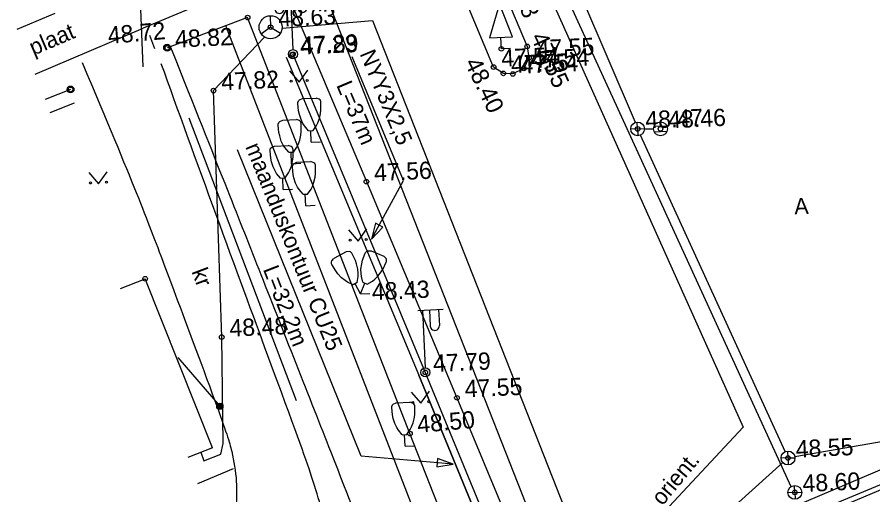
# Model space of a CAD drawing. Extents: x 641579.7 to 641642.5, y 6455926.6 to 6456004.9.
# Drawn here: x 641585.78 to 641622.95, y 6455949.76 to 6455970.49 of the extents above; entities that cross this region are included whole.
import ezdxf

# ---------------------------------------------------------------- set-up
doc = ezdxf.new("R2010")
doc.units = 0
for name, color, linetype in [('1', 7, 'Continuous'), ('10', 7, 'Continuous'), ('11', 7, 'Continuous'), ('13', 7, 'Continuous'), ('14', 7, 'Continuous'), ('15', 7, 'Continuous'), ('16', 7, 'Continuous'), ('17', 7, 'Continuous'), ('21', 7, 'Continuous'), ('23', 7, 'Continuous'), ('24', 7, 'Continuous'), ('28', 7, 'Continuous'), ('3', 7, 'Continuous'), ('30', 7, 'Continuous'), ('32', 7, 'Continuous'), ('38', 7, 'Continuous'), ('4', 7, 'Continuous'), ('41', 7, 'Continuous'), ('43', 7, 'Continuous'), ('54', 7, 'Continuous'), ('55', 7, 'Continuous'), ('57', 7, 'Continuous'), ('58', 7, 'Continuous'), ('59', 7, 'Continuous'), ('61', 7, 'Continuous'), ('7', 7, 'Continuous'), ('PUUDPQQSAD', 7, 'Continuous'), ('SOOJAKAEV', 7, 'Continuous')]:
    doc.layers.add(name, color=color, linetype=linetype)

# ---------------------------------------------------------------- blocks, each defined once
blk = doc.blocks.new('PUNKT')
at = {"layer": '54'}
blk.add_circle((0, 0), 10, dxfattribs=at)
blk = doc.blocks.new('VAPOST')
at = {"layer": '11'}
for p, q in [((-20, 270), (90, 270)), ((0, 270), (0, 20)), ((30, 270), (30, 200)), ((70, 270), (70, 200))]:
    blk.add_line(p, q, dxfattribs=at)
blk.add_circle((0, 0), 20, dxfattribs=at)
blk.add_arc((50, 199.9788), 20, 179.9393056, 0.0606972, dxfattribs=at)
blk = doc.blocks.new('VSIDKA')
at = {"layer": '7'}
for p, q in [((0, 50), (0, 0)), ((0, 0), (-41.6, -27.7)), ((0, 0), (41.6, -27.7))]:
    blk.add_line(p, q, dxfattribs=at)
blk.add_circle((0, 0), 50, dxfattribs=at)
blk = doc.blocks.new('VELUPU')
at = {"layer": 'PUUDPQQSAD'}
for p, q in [((0, 1950), (-500, 500)), ((500, 500), (0, 1950)), ((-500, 500), (500, 500)), ((0, 0), (0, 500)), ((400, 0), (0, 0))]:
    blk.add_line(p, q, dxfattribs=at)
blk = doc.blocks.new('KKITPU')
at = {"layer": '10'}
for p, q in [((-30, 190), (30, 190)), ((-10, 50), (10, 50)), ((0, 0), (0, 50)), ((0, 0), (40, 0))]:
    blk.add_line(p, q, dxfattribs=at)
for points in [[(-10, 50), (-25.8, 71.3), (-32.3, 82.5), (-40, 100), (-46.1, 122.5), (-48.5, 138.1), (-50, 170), (-49.8, 174.2), (-46.8, 181.3), (-42.8, 185), (-30, 190)], [(10, 50), (25.8, 71.3), (32.3, 82.5), (40, 100), (46.1, 122.5), (48.5, 138.1), (50, 170), (49.8, 174.2), (46.8, 181.3), (42.8, 185), (30, 190)]]:
    blk.add_lwpolyline(points, dxfattribs=at)
blk = doc.blocks.new('K2KITP')
at = {"layer": '10'}
for p, q in [((-54.5, 184.5), (-108.7, 158.7)), ((54.5, 184.5), (108.7, 158.7)), ((-12.4, 49.5), (-30.5, 40.9)), ((0, 0), (-21.5, 45.2)), ((0, 0), (21.5, 45.2)), ((12.4, 49.5), (30.5, 40.9)), ((0, 0), (40, 0))]:
    blk.add_line(p, q, dxfattribs=at)
for points in [[(-30.5, 40.9), (-53.9, 53.3), (-64.6, 60.6), (-79.1, 73.2), (-94.3, 90.9), (-103.1, 103.9), (-118.1, 132.1), (-119.7, 135.9), (-120.1, 143.6), (-118.1, 148.7), (-108.7, 158.7)], [(-12.4, 49.5), (-7.3, 75.5), (-6.2, 88.3), (-6.8, 107.5), (-10.9, 130.5), (-15.5, 145.6), (-27.8, 175), (-29.8, 178.7), (-35.5, 183.9), (-40.8, 185.5), (-54.5, 184.5)], [(12.4, 49.5), (7.3, 75.5), (6.2, 88.3), (6.8, 107.5), (10.9, 130.5), (15.5, 145.6), (27.8, 175), (29.8, 178.7), (35.5, 183.9), (40.8, 185.5), (54.5, 184.5)], [(30.5, 40.9), (53.9, 53.3), (64.6, 60.6), (79.1, 73.2), (94.3, 90.9), (103.1, 103.9), (118.1, 132.1), (119.7, 135.9), (120.1, 143.6), (118.1, 148.7), (108.7, 158.7)]]:
    blk.add_lwpolyline(points, dxfattribs=at)
blk = doc.blocks.new('KMURU_')
at = {"layer": '41'}
for p, q in [((-40.3, 50.5), (0, 0)), ((0, 0), (39.7, 50.5))]:
    blk.add_line(p, q, dxfattribs=at)
for centre, radius in [((-35.3, 5.5), 4.28), ((34.7, 5.5), 4.52)]:
    blk.add_circle(centre, radius, dxfattribs=at)
blk = doc.blocks.new('K_AIPN')
at = {"layer": '28'}
blk.add_circle((0, 0), 14.8, dxfattribs=at)
blk = doc.blocks.new('KSNOOL')
at = {"layer": '13'}
blk.add_line((20, 0), (300, 0), dxfattribs=at)
for radius in [13.6, 12.1, 10.7, 9.02, 7.49, 6.16, 4.68, 3.43, 2.09, 1.12]:
    blk.add_circle((300, 0), radius, dxfattribs=at)
blk = doc.blocks.new('1KANKA')
at = {"layer": '4'}
for q in [(-30, 0), (0, 30), (30, 0), (0, -30)]:
    blk.add_line((0, 0), q, dxfattribs=at)
blk.add_circle((0, 0), 30, dxfattribs=at)
blk = doc.blocks.new('1RESKA')
at = {"layer": '24'}
for p, q in [((-27.5, 12), (27.5, 12)), ((-27.5, -12), (27.5, -12))]:
    blk.add_line(p, q, dxfattribs=at)
blk.add_circle((0, 0), 30, dxfattribs=at)
blk = doc.blocks.new('VMURU_')
at = {"layer": '41'}
for p, q in [((-40.3, 50.5), (0, 0)), ((0, 0), (39.7, 50.5))]:
    blk.add_line(p, q, dxfattribs=at)
for centre, radius in [((-35.3, 5.5), 4.28), ((34.7, 5.5), 4.52)]:
    blk.add_circle(centre, radius, dxfattribs=at)
blk = doc.blocks.new('2VVAPO')
at = {"layer": 'SOOJAKAEV'}
for p, q in [((200, 2700), (-900, 2700)), ((-700, 2700), (-700, 2000)), ((-300, 2700), (-300, 2000)), ((-200, 2700), (900, 2700)), ((0, 2700), (0, 200)), ((0, 2700), (0, 200)), ((300, 2700), (300, 2000)), ((700, 2700), (700, 2000))]:
    blk.add_line(p, q, dxfattribs=at)
blk.add_circle((0, 0), 200, dxfattribs=at)
blk.add_circle((0, 0), 200, dxfattribs=at)
for centre in [(-500, 2000), (500, 2000)]:
    blk.add_arc(centre, 200, 179.9393, 0.0607, dxfattribs=at)

msp = doc.modelspace()

# ---------------------------------------------------------------- linework, layer by layer
at = {"layer": '1'}
for p, q in [((641590.263, 6455958.706), (641591.339, 6455959.134)), ((641591.339, 6455959.134), (641591.339, 6455959.134)), ((641594.256, 6455951.802), (641591.339, 6455959.134)), ((641594.256, 6455951.802), (641593.185, 6455951.376))]:
    msp.add_line(p, q, dxfattribs=at)
at = {"layer": '10'}
for p, q in [((641606.811, 6455969.109), (641606.811, 6455969.109)), ((641587.216, 6455966.353), (641588.273, 6455966.771)), ((641597.906, 6455953.839), (641593.251, 6455966.099))]:
    msp.add_line(p, q, dxfattribs=at)
at = {"layer": '11'}
for p, q in [((641597.759, 6455968.875), (641597.759, 6455968.875)), ((641603.508, 6455955.072), (641603.508, 6455955.072))]:
    msp.add_line(p, q, dxfattribs=at)
at = {"layer": '14'}
msp.add_line((641609.514, 6455971.649), (641619.389, 6455950.113), dxfattribs=at)
at = {"layer": '15'}
msp.add_line((641608.827, 6455971.618), (641617.309, 6455952.692), dxfattribs=at)
msp.add_lwpolyline([(641613.764, 6455935.405), (641613.698, 6455948.819), (641617.309, 6455952.692)], dxfattribs=at)
at = {"layer": '16'}
msp.add_line((641599.272, 6455971.19), (641613.075, 6455936.205), dxfattribs=at)
at = {"layer": '17'}
for points in [[(641597.286, 6455970.012), (641601.207, 6455970.336), (641614.809, 6455935.85)], [(641593.754, 6455951.603), (641593.884, 6455951.239), (641594.62, 6455951.522), (641594.72, 6455951.987), (641594.665, 6455956.604), (641594.307, 6455967.297), (641596.526, 6455969.623)]]:
    msp.add_lwpolyline(points, dxfattribs=at)
at = {"layer": '21'}
msp.add_line((641597.726, 6455968.845), (641597.726, 6455968.845), dxfattribs=at)
for points in [[(641613.069, 6455935.246), (641610.404, 6455939.428), (641608.625, 6455943.803), (641633.976, 6455954.482), (641624.812, 6455975.417), (641622.706, 6455977.64), (641621.76, 6455979.5)], [(641612.963, 6455935.203), (641610.257, 6455939.334), (641608.316, 6455943.977), (641633.728, 6455954.565), (641629, 6455965.452), (641628.68, 6455965.482), (641628.833, 6455965.821), (641624.099, 6455976.415)], [(641597.759, 6455968.875), (641603.508, 6455955.072), (641610.053, 6455939.165), (641612.856, 6455935.161)]]:
    msp.add_lwpolyline(points, dxfattribs=at)
at = {"layer": '23'}
for p, q in [((641612.631, 6455965.919), (641610.169, 6455971.678)), ((641613.028, 6455965.645), (641613.423, 6455965.641)), ((641619.143, 6455951.633), (641612.855, 6455965.364)), ((641619.554, 6455951.424), (641626.31, 6455952.583)), ((641608.87, 6455941.969), (641619.03, 6455951.166))]:
    msp.add_line(p, q, dxfattribs=at)
at = {"layer": '24'}
for p, q in [((641612.728, 6455965.635), (641612.728, 6455965.635)), ((641613.723, 6455965.641), (641613.723, 6455965.641)), ((641619.262, 6455951.357), (641619.262, 6455951.357))]:
    msp.add_line(p, q, dxfattribs=at)
at = {"layer": '28'}
for p, q in [((641595.79, 6455970.465), (641592.305, 6455969.148)), ((641595.79, 6455970.465), (641595.79, 6455970.465)), ((641602.838, 6455952.416), (641595.79, 6455970.465)), ((641592.292, 6455969.158), (641592.292, 6455969.158)), ((641592.305, 6455969.148), (641592.305, 6455969.148)), ((641588.097, 6455967.349), (641586.993, 6455966.912)), ((641588.097, 6455967.349), (641588.097, 6455967.349)), ((641602.838, 6455952.416), (641602.838, 6455952.416)), ((641605.63, 6455945.338), (641602.838, 6455952.416))]:
    msp.add_line(p, q, dxfattribs=at)
at = {"layer": '3'}
msp.add_line((641593.632, 6455950.253), (641595.18, 6455950.894), dxfattribs=at)
at = {"layer": '30'}
for p, q in [((641593.478, 6455970.931), (641591.255, 6455970.008)), ((641585.776, 6455969.965), (641587.43, 6455970.66)), ((641586.554, 6455968.012), (641591.255, 6455970.008)), ((641591.764, 6455969.117), (641591.545, 6455969.687)), ((641607.931, 6455969.215), (641607.931, 6455969.215)), ((641608.01, 6455968.72), (641608.01, 6455968.72)), ((641606.472, 6455968.318), (641606.472, 6455968.318)), ((641607.783, 6455968.26), (641607.783, 6455968.26)), ((641606.897, 6455968.046), (641606.897, 6455968.046)), ((641607.307, 6455968.019), (641607.307, 6455968.019)), ((641600.947, 6455963.348), (641600.947, 6455963.348)), ((641604.882, 6455953.969), (641604.882, 6455953.969))]:
    msp.add_line(p, q, dxfattribs=at)
for points in [[(641625.528, 6455976.181), (641624.157, 6455975.57), (641623.434, 6455975.418), (641622.916, 6455975.527), (641622.487, 6455975.856), (641622.165, 6455976.266), (641620.861, 6455979.274), (641606.367, 6455972.918), (641607.931, 6455969.215), (641608.01, 6455968.72), (641607.783, 6455968.26), (641607.307, 6455968.019), (641606.897, 6455968.046), (641606.472, 6455968.318), (641602.972, 6455976.697), (641602.901, 6455977.719), (641603.11, 6455978.738), (641603.624, 6455979.666), (641604.396, 6455980.365), (641605.287, 6455980.876), (641607.132, 6455981.656)], [(641589.575, 6455974.387), (641591.099, 6455975.003), (641592.094, 6455975.356), (641593.684, 6455975.526), (641594.855, 6455975.234), (641595.62, 6455974.831), (641596.234, 6455974.245), (641596.704, 6455973.423), (641600.947, 6455963.348), (641604.882, 6455953.969), (641609.474, 6455942.924)], [(641616.615, 6455945.98), (641616.321, 6455946.73), (641616.304, 6455947.358), (641616.605, 6455947.952), (641616.965, 6455948.165), (641629.16, 6455953.351), (641628.846, 6455954.165), (641628.858, 6455954.726), (641629.199, 6455955.242), (641633.449, 6455957.037), (641632.178, 6455960.14), (641631.071, 6455959.703), (641630.567, 6455959.651), (641630.291, 6455959.726), (641629.376, 6455960.229), (641627.8, 6455963.759)]]:
    msp.add_lwpolyline(points, dxfattribs=at)
for points in [[(641588.603, 6455968.518), (641590.858, 6455963.182), (641591.973, 6455960.267), (641594.738, 6455952.875), (641595.126, 6455951.659), (641595.339, 6455950.332), (641595.3, 6455949.111), (641595.096, 6455947.803), (641594.905, 6455947.06)], [(641599.602, 6455945.866), (641599.563, 6455946.306), (641599.376, 6455947.814), (641598.663, 6455950.412), (641597.464, 6455953.632), (641593.437, 6455964.568), (641592.04, 6455968.462)]]:
    msp.add_open_spline(points, degree=3, dxfattribs=at)
at = {"layer": '32'}
for p, q in [((641594.307, 6455967.297), (641594.307, 6455967.297)), ((641594.665, 6455956.604), (641594.665, 6455956.604))]:
    msp.add_line(p, q, dxfattribs=at)
at = {"layer": '38'}
for points in [[(641597.468, 6455968.747), (641603.231, 6455954.957), (641609.759, 6455939.09)], [(641612.75, 6455935.11), (641609.759, 6455939.09), (641603.231, 6455954.957)]]:
    msp.add_lwpolyline(points, dxfattribs=at)
at = {"layer": '4'}
msp.add_line((641619.558, 6455949.865), (641619.558, 6455949.865), dxfattribs=at)
at = {"layer": '43'}
msp.add_line((641611.431, 6455927.404), (641594.843, 6455970.107), dxfattribs=at)
msp.add_open_spline([(641592.443, 6455969.18), (641594.591, 6455963.802), (641595.978, 6455960.292), (641599.817, 6455950.566), (641601.075, 6455947.321), (641603.263, 6455941.875), (641604.054, 6455939.891)], degree=3, dxfattribs=at)
at = {"layer": '55'}
for points in [[(641601.167, 6455960.847), (641602.556, 6455963.397), (641600.324, 6455968.764)], [(641604.724, 6455951.092), (641600.724, 6455951.441), (641595.355, 6455964.735)]]:
    msp.add_lwpolyline(points, dxfattribs=at)
for points in [[(641601.167, 6455960.847), (641601.655, 6455961.378), (641601.348, 6455961.545)], [(641604.724, 6455951.092), (641604.042, 6455951.328), (641604.012, 6455950.979)]]:
    msp.add_lwpolyline(points, close=True, dxfattribs=at)
at = {"layer": '61'}
msp.add_line((641591.132, 6455970.826), (641591.243, 6455968.329), dxfattribs=at)
msp.add_line((641591.132, 6455970.826), (641591.243, 6455968.329), dxfattribs=at)
at = {"layer": '7'}
msp.add_line((641596.787, 6455970.049), (641596.787, 6455970.049), dxfattribs=at)

# ---------------------------------------------------------------- block references
at = {"layer": '10', "rotation": 2.5636814662964147}
for name, p, xscale, yscale in [('VELUPU', (641606.811, 6455969.109), 0.0009998879816188607, 0.0009998879816188605), ('KKITPU', (641598.552, 6455965.064), 0.009998879816188607, 0.009998879816188605), ('KKITPU', (641597.697, 6455964.127), 0.009998879816188607, 0.009998879816188605), ('KKITPU', (641597.338, 6455963.006), 0.009998879816188607, 0.009998879816188605), ('KKITPU', (641598.317, 6455962.304), 0.009998879816188607, 0.009998879816188605), ('K2KITP', (641600.692, 6455958.479), 0.009998879816188607, 0.009998879816188605), ('KKITPU', (641602.627, 6455951.869), 0.009998879816188607, 0.009998879816188605)]:
    msp.add_blockref(name, p, dxfattribs=dict(at, xscale=xscale, yscale=yscale))
at = {"layer": '11', "rotation": 2.5636814662964147}
for name, p, xscale, yscale in [('2VVAPO', (641597.759, 6455968.875), 0.0009998879816188607, 0.0009998879816188605), ('VAPOST', (641603.508, 6455955.072), 0.009998879816188607, 0.009998879816188605)]:
    msp.add_blockref(name, p, dxfattribs=dict(at, xscale=xscale, yscale=yscale))
at = {"layer": '13', "xscale": 0.009998879816188605, "yscale": 0.009998879816188605, "rotation": -49.249003596705684}
msp.add_blockref('KSNOOL', (641592.623, 6455955.874), dxfattribs=at)
at = {"layer": '24', "xscale": 0.009998879816188607, "yscale": 0.009998879816188605, "rotation": 2.5636814662964147}
for name, p in [('1KANKA', (641612.728, 6455965.635)), ('1RESKA', (641613.723, 6455965.641)), ('1KANKA', (641619.262, 6455951.357))]:
    msp.add_blockref(name, p, dxfattribs=at)
at = {"layer": '28', "xscale": 0.009998879816188607, "yscale": 0.009998879816188605, "rotation": 2.5636814662964147}
for p in [(641592.292, 6455969.158), (641588.097, 6455967.349)]:
    msp.add_blockref('K_AIPN', p, dxfattribs=at)
at = {"layer": '4', "xscale": 0.009998879816188607, "yscale": 0.009998879816188605, "rotation": 2.5636814662964147}
msp.add_blockref('1KANKA', (641619.558, 6455949.865), dxfattribs=at)
at = {"layer": '41', "xscale": 0.009998879816188607, "yscale": 0.009998879816188605, "rotation": 2.5636814662964147}
for name, p in [('VMURU_', (641598.032, 6455967.668)), ('KMURU_', (641589.318, 6455963.251)), ('VMURU_', (641600.596, 6455960.771)), ('VMURU_', (641603.317, 6455953.73))]:
    msp.add_blockref(name, p, dxfattribs=at)
at = {"layer": '54'}
for p, xscale, yscale, rotation in [((641595.79, 6455970.465), 0.009998879816188607, 0.009998879816188605, 2.5636814662964147), ((641596.787, 6455970.049), 0.009998879816188607, 0.009998879816188605, 2.5636814662964147), ((641592.292, 6455969.158), 0.009998871254519946, 0.009998871254519945, 4.882315635650483), ((641592.305, 6455969.148), 0.009998879816188607, 0.009998879816188605, 2.5636814662964147), ((641606.811, 6455969.109), 0.009998879816188607, 0.009998879816188605, 2.5636814662964147), ((641607.931, 6455969.215), 0.009998879816188607, 0.009998879816188605, 2.5636814662964147), ((641597.726, 6455968.845), 0.009998879816188607, 0.009998879816188605, 2.5636814662964147), ((641597.759, 6455968.875), 0.009998879816188607, 0.009998879816188605, 2.5636814662964147), ((641608.01, 6455968.72), 0.009998879816188607, 0.009998879816188605, 2.5636814662964147), ((641606.472, 6455968.318), 0.009998879816188607, 0.009998879816188605, 2.5636814662964147), ((641606.897, 6455968.046), 0.009998879816188607, 0.009998879816188605, 2.5636814662964147), ((641607.307, 6455968.019), 0.009998879816188607, 0.009998879816188605, 2.5636814662964147), ((641607.783, 6455968.26), 0.009998879816188607, 0.009998879816188605, 2.5636814662964147), ((641588.097, 6455967.349), 0.009998871254519946, 0.009998871254519945, 4.882315635650483), ((641594.307, 6455967.297), 0.009998879816188607, 0.009998879816188605, 2.5636814662964147), ((641612.728, 6455965.635), 0.009998879816188607, 0.009998879816188605, 2.5636814662964147), ((641613.723, 6455965.641), 0.009998879816188607, 0.009998879816188605, 2.5636814662964147), ((641600.947, 6455963.348), 0.009998879816188607, 0.009998879816188605, 2.5636814662964147), ((641591.339, 6455959.134), 0.009998871254519946, 0.009998871254519945, 4.882315635650483), ((641594.665, 6455956.604), 0.009998879816188607, 0.009998879816188605, 2.5636814662964147), ((641603.508, 6455955.072), 0.009998879816188607, 0.009998879816188605, 2.5636814662964147), ((641604.882, 6455953.969), 0.009998879816188607, 0.009998879816188605, 2.5636814662964147), ((641602.838, 6455952.416), 0.009998871254519946, 0.009998871254519945, 4.882315635650483), ((641619.262, 6455951.357), 0.009998879816188607, 0.009998879816188605, 2.5636814662964147), ((641619.558, 6455949.865), 0.009998879816188607, 0.009998879816188605, 2.5636814662964147)]:
    msp.add_blockref('PUNKT', p, dxfattribs=dict(at, xscale=xscale, yscale=yscale, rotation=rotation))
at = {"layer": '7', "xscale": 0.009998879816188607, "yscale": 0.009998879816188605, "rotation": 2.5636814662964147}
msp.add_blockref('VSIDKA', (641596.787, 6455970.049), dxfattribs=at)

# ---------------------------------------------------------------- texts
for s, p in [('48.63', (641597.137, 6455970.065)), ('48.82', (641592.654, 6455969.163)), ('47.23', (641598.076, 6455968.861)), ('47.55', (641608.359, 6455968.736)), ('47.54', (641606.822, 6455968.334)), ('47.55', (641607.247, 6455968.061)), ('47.54', (641607.656, 6455968.035)), ('47.54', (641608.133, 6455968.276)), ('47.82', (641594.657, 6455967.312)), ('48.47', (641613.078, 6455965.651)), ('48.46', (641614.072, 6455965.657)), ('47.56', (641601.296, 6455963.364)), ('48.48', (641595.015, 6455956.62)), ('47.55', (641605.232, 6455953.985)), ('48.55', (641619.611, 6455951.373)), ('48.60', (641619.907, 6455949.881))]:
    msp.add_text(s, height=0.7499, rotation=2.5637).set_placement(p)
at = {"layer": '15'}
msp.add_text('orient.', height=0.6999, rotation=50.266, dxfattribs=at).set_placement((641613.804, 6455949.254))
at = {"layer": '55'}
for s, height, rotation, p in [('NYY3X2,5', 0.6999, 292.5877, (641600.647, 6455968.898)), ('L=37m', 0.6999, 292.8351, (641599.63, 6455967.539)), ('maanduskontuur CU25 ', 0.69992, 291.9925, (641595.68, 6455964.866)), ('L=32,2m', 0.6999, 291.2285, (641596.446, 6455959.55))]:
    msp.add_text(s, height=height, rotation=rotation, dxfattribs=at).set_placement(p)
at = {"layer": '57'}
for s, height, rotation, p in [('A', 0.7, 2.5637, (641619.546, 6455961.924)), ('kr', 0.6999, 290.5888, (641593.343, 6455959.448))]:
    msp.add_text(s, height=height, rotation=rotation, dxfattribs=at).set_placement(p)
at = {"layer": '58'}
msp.add_text('plaat', height=0.6999, rotation=23.133, dxfattribs=at).set_placement((641586.485, 6455968.809))
at = {"layer": '59'}
for s, rotation, p in [('47.58', 293.0643, (641606.824, 6455972.679)), ('48.72', 4.8823, (641589.748, 6455969.322)), ('47.89', 2.5637, (641598.108, 6455968.89)), ('47.55', 294.4659, (641608.071, 6455969.623)), ('48.40', 295.5543, (641605.2, 6455968.508)), ('48.43', 2.5637, (641601.199, 6455958.203)), ('47.79', 2.5637, (641603.858, 6455955.087)), ('48.50', 4.8823, (641603.187, 6455952.446))]:
    msp.add_text(s, height=0.7499, rotation=rotation, dxfattribs=at).set_placement(p)

doc.saveas('drawing.dxf')
